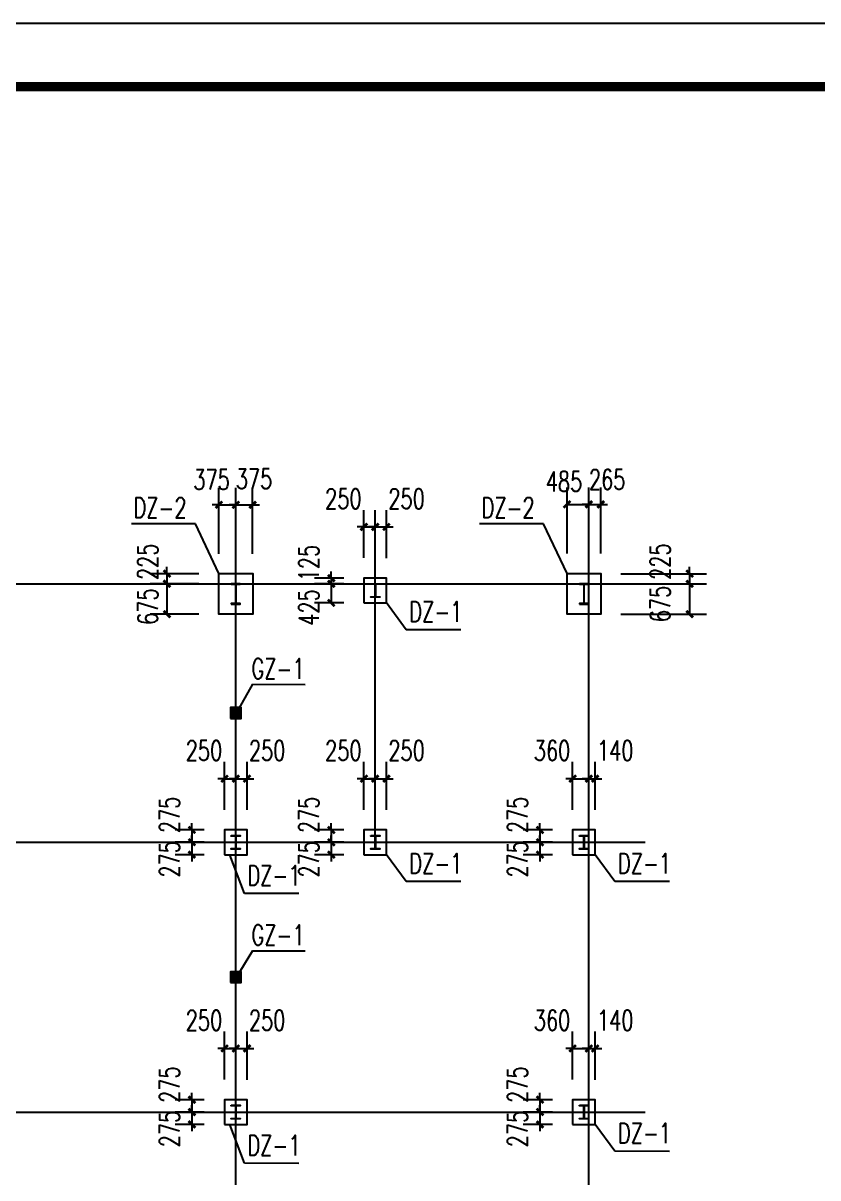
# Model space of a CAD drawing. Extents: x 180850 to 1400258, y 48356 to 327067.
# Drawn here: x 360993 to 378666, y 106671 to 132356 of the extents above; entities that cross this region are included whole.
import ezdxf

# ---------------------------------------------------------------- set-up
doc = ezdxf.new("R2010")
doc.units = 0
doc.header["$LTSCALE"] = 1000
for name, color, linetype in [('AXIS', 3, 'Continuous'), ('BASE_DE', 7, 'Continuous'), ('DIM_LEAD', 3, 'Continuous'), ('DOTE', 1, 'Continuous'), ('GZ', 50, 'Continuous'), ('PUB_TITLE', 4, 'Continuous'), ('YCX', 90, 'Continuous'), ('承台', 2, 'Continuous')]:
    doc.layers.add(name, color=color, linetype=linetype)
doc.styles.add('_TCH_DIM_T3', font='SIMPLEX', dxfattribs={"width": 0.705882, "bigfont": 'GBCBIG'})
doc.dimstyles.new('_TCH_ARCH&&150', dxfattribs={"dimtxt": 446.25, "dimasz": 150, "dimexe": 375, "dimexo": 450, "dimgap": 189.375, "dimtad": 1, "dimdec": 0, "dimzin": 0, "dimdsep": 46, "dimtxsty": '_TCH_DIM_T3', "dimblk": 'ARCHTICK', "dimcen": 0.09, "dimclrd": 3, "dimclre": 3, "dimclrt": 7, "dimazin": 2, "dimtfac": 1, "dimtdec": 0, "dimtix": 1, "dimtmove": 2, "dimatfit": 3, "dimfxl": 1, "dimtolj": 1, "dimtzin": 0, "dimarcsym": 0})
doc.dimstyles.new('TCH_150_1', dxfattribs={"dimtxt": 446.25, "dimasz": 150, "dimexe": 375, "dimexo": 450, "dimgap": 189.375, "dimtad": 1, "dimdec": 0, "dimzin": 0, "dimdsep": 46, "dimtxsty": '_TCH_DIM_T3', "dimblk": 'ARCHTICK', "dimcen": 0.09, "dimclrd": 256, "dimclre": 256, "dimclrt": 7, "dimazin": 2, "dimtfac": 1, "dimtdec": 0, "dimtix": 1, "dimtmove": 2, "dimatfit": 3, "dimfxl": 1, "dimtolj": 1, "dimtzin": 0, "dimarcsym": 0})

# ---------------------------------------------------------------- blocks, each defined once
blk = doc.blocks.new('A$C33B20A31')
at = {"layer": 'GZ'}
for points in [[(41550, 35050), (41750, 35050), (41750, 35060), (41657, 35060), (41653, 35065), (41653, 35485), (41657, 35490), (41750, 35490), (41750, 35500), (41550, 35500), (41550, 35490), (41643, 35490), (41647, 35486), (41647, 35065), (41643, 35060), (41550, 35060), (41550, 35050)], [(44650, 35500), (44850, 35500), (44850, 35490), (44757, 35490), (44753, 35485), (44753, 35215), (44757, 35210), (44850, 35210), (44850, 35200), (44650, 35200), (44650, 35210), (44743, 35210), (44747, 35214), (44747, 35485), (44743, 35490), (44650, 35490), (44650, 35500)], [(49290, 35050), (49490, 35050), (49490, 35060), (49397, 35060), (49393, 35065), (49393, 35485), (49397, 35490), (49490, 35490), (49490, 35500), (49290, 35500), (49290, 35490), (49383, 35490), (49387, 35486), (49387, 35065), (49383, 35060), (49290, 35060), (49290, 35050)], [(41550, 29900), (41750, 29900), (41750, 29890), (41657, 29890), (41653, 29885), (41653, 29615), (41657, 29610), (41750, 29610), (41750, 29600), (41550, 29600), (41550, 29610), (41643, 29610), (41647, 29615), (41647, 29885), (41643, 29890), (41550, 29890), (41550, 29900)], [(44650, 29900), (44850, 29900), (44850, 29890), (44757, 29890), (44753, 29885), (44753, 29615), (44757, 29610), (44850, 29610), (44850, 29600), (44650, 29600), (44650, 29610), (44743, 29610), (44747, 29615), (44747, 29885), (44743, 29890), (44650, 29890), (44650, 29900)], [(49290, 29900), (49490, 29900), (49490, 29890), (49397, 29890), (49393, 29885), (49393, 29615), (49397, 29610), (49490, 29610), (49490, 29600), (49290, 29600), (49290, 29610), (49383, 29610), (49387, 29615), (49387, 29885), (49383, 29890), (49290, 29890), (49290, 29900)], [(41550, 23900), (41750, 23900), (41750, 23890), (41657, 23890), (41653, 23885), (41653, 23615), (41657, 23610), (41750, 23610), (41750, 23600), (41550, 23600), (41550, 23610), (41643, 23610), (41647, 23615), (41647, 23885), (41643, 23890), (41550, 23890), (41550, 23900)], [(49290, 23900), (49490, 23900), (49490, 23890), (49397, 23890), (49393, 23885), (49393, 23615), (49397, 23610), (49490, 23610), (49490, 23600), (49290, 23600), (49290, 23610), (49383, 23610), (49387, 23615), (49387, 23885), (49383, 23890), (49290, 23890), (49290, 23900)]]:
    blk.add_lwpolyline(points, close=True, dxfattribs=at)
blk = doc.blocks.new('_ArchTick')
at = {"color": 0, "linetype": 'ByBlock', "const_width": 0.4}
blk.add_lwpolyline([(-0.5, -0.5), (0.5, 0.5)], dxfattribs=at)
blk = doc.blocks.new('*D1157')
at = {"color": 3, "lineweight": -2, "transparency": 16777216}
for p, q in [((373087, 120560), (373087, 122026)), ((373572, 120560), (373572, 122026)), ((373087, 121651), (373572, 121651))]:
    blk.add_line(p, q, dxfattribs=at)
at = {"layer": 'Defpoints', "color": 0, "transparency": 16777216}
for p in [(373572, 121651), (373087, 120110), (373572, 120110)]:
    blk.add_point(p, dxfattribs=at)
at = {"color": 3, "lineweight": -2, "transparency": 16777216, "xscale": 150, "yscale": 150, "zscale": 150, "rotation": 180}
blk.add_blockref('_ArchTick', (373087, 121651), dxfattribs=at)
at = {"color": 3, "lineweight": -2, "transparency": 16777216, "xscale": 150, "yscale": 150, "zscale": 150}
blk.add_blockref('_ArchTick', (373572, 121651), dxfattribs=at)
at = {"color": 7, "transparency": 16777216, "insert": (373020, 122161), "char_height": 446.2, "attachment_point": 5, "style": '_TCH_DIM_T3'}
blk.add_mtext('\\A1;485', dxfattribs=at)
blk = doc.blocks.new('*D1158')
at = {"color": 3, "lineweight": -2, "transparency": 16777216}
for p, q in [((373572, 120560), (373572, 122026)), ((373837, 120560), (373837, 122026)), ((373572, 121651), (373422, 121651)), ((373572, 121651), (373837, 121651)), ((373837, 121651), (373987, 121651))]:
    blk.add_line(p, q, dxfattribs=at)
at = {"layer": 'Defpoints', "color": 0, "transparency": 16777216}
for p in [(373837, 121651), (373572, 120110), (373837, 120110)]:
    blk.add_point(p, dxfattribs=at)
at = {"color": 3, "lineweight": -2, "transparency": 16777216, "xscale": 150, "yscale": 150, "zscale": 150}
blk.add_blockref('_ArchTick', (373572, 121651), dxfattribs=at)
at = {"color": 3, "lineweight": -2, "transparency": 16777216, "xscale": 150, "yscale": 150, "zscale": 150, "rotation": 180}
blk.add_blockref('_ArchTick', (373837, 121651), dxfattribs=at)
at = {"color": 7, "transparency": 16777216, "insert": (373979, 122205), "char_height": 446.2, "attachment_point": 5, "style": '_TCH_DIM_T3'}
blk.add_mtext('\\A1;265', dxfattribs=at)
blk = doc.blocks.new('*D1159')
at = {"color": 3, "lineweight": -2, "transparency": 16777216}
for p, q in [((365347, 120549), (365347, 122017)), ((365722, 120549), (365722, 122017)), ((365347, 121642), (365197, 121642)), ((365347, 121642), (365722, 121642)), ((365722, 121642), (365872, 121642))]:
    blk.add_line(p, q, dxfattribs=at)
at = {"layer": 'Defpoints', "color": 0, "transparency": 16777216}
for p in [(365722, 121642), (365347, 120099), (365722, 120099)]:
    blk.add_point(p, dxfattribs=at)
at = {"color": 3, "lineweight": -2, "transparency": 16777216, "xscale": 150, "yscale": 150, "zscale": 150}
blk.add_blockref('_ArchTick', (365347, 121642), dxfattribs=at)
at = {"color": 3, "lineweight": -2, "transparency": 16777216, "xscale": 150, "yscale": 150, "zscale": 150, "rotation": 180}
blk.add_blockref('_ArchTick', (365722, 121642), dxfattribs=at)
at = {"color": 7, "transparency": 16777216, "insert": (365182, 122202), "char_height": 446.2, "attachment_point": 5, "style": '_TCH_DIM_T3'}
blk.add_mtext('\\A1;375', dxfattribs=at)
blk = doc.blocks.new('*D1160')
at = {"color": 3, "lineweight": -2, "transparency": 16777216}
for p, q in [((365722, 120549), (365722, 122017)), ((366097, 120549), (366097, 122017)), ((365722, 121642), (365572, 121642)), ((365722, 121642), (366097, 121642)), ((366097, 121642), (366247, 121642))]:
    blk.add_line(p, q, dxfattribs=at)
at = {"layer": 'Defpoints', "color": 0, "transparency": 16777216}
for p in [(366097, 121642), (365722, 120099), (366097, 120099)]:
    blk.add_point(p, dxfattribs=at)
at = {"color": 3, "lineweight": -2, "transparency": 16777216, "xscale": 150, "yscale": 150, "zscale": 150}
blk.add_blockref('_ArchTick', (365722, 121642), dxfattribs=at)
at = {"color": 3, "lineweight": -2, "transparency": 16777216, "xscale": 150, "yscale": 150, "zscale": 150, "rotation": 180}
blk.add_blockref('_ArchTick', (366097, 121642), dxfattribs=at)
at = {"color": 7, "transparency": 16777216, "insert": (366128, 122219), "char_height": 446.2, "attachment_point": 5, "style": '_TCH_DIM_T3'}
blk.add_mtext('\\A1;375', dxfattribs=at)
blk = doc.blocks.new('*D1161')
at = {"color": 3, "lineweight": -2, "transparency": 16777216}
for p, q in [((374287, 119885), (376189, 119885)), ((375814, 119885), (375814, 119210)), ((374287, 119210), (376189, 119210))]:
    blk.add_line(p, q, dxfattribs=at)
at = {"layer": 'Defpoints', "color": 0, "transparency": 16777216}
for p in [(373837, 119885), (373837, 119210), (375814, 119210)]:
    blk.add_point(p, dxfattribs=at)
at = {"color": 3, "lineweight": -2, "transparency": 16777216, "xscale": 150, "yscale": 150, "zscale": 150}
for p, rotation in [((375814, 119885), 90), ((375814, 119210), 270)]:
    blk.add_blockref('_ArchTick', p, dxfattribs=dict(at, rotation=rotation))
at = {"color": 7, "transparency": 16777216, "insert": (375159, 119437), "char_height": 446.2, "attachment_point": 5, "rotation": 90, "style": '_TCH_DIM_T3'}
blk.add_mtext('\\A1;675', dxfattribs=at)
blk = doc.blocks.new('*D1162')
at = {"color": 3, "lineweight": -2, "transparency": 16777216}
for p, q in [((375814, 120110), (375814, 120260)), ((374287, 120110), (376189, 120110)), ((375814, 120110), (375814, 119885)), ((374287, 119885), (376189, 119885)), ((375814, 119885), (375814, 119735))]:
    blk.add_line(p, q, dxfattribs=at)
at = {"layer": 'Defpoints', "color": 0, "transparency": 16777216}
for p in [(373837, 120110), (373837, 119885), (375814, 119885)]:
    blk.add_point(p, dxfattribs=at)
at = {"color": 3, "lineweight": -2, "transparency": 16777216, "xscale": 150, "yscale": 150, "zscale": 150}
for p, rotation in [((375814, 120110), 270), ((375814, 119885), 90)]:
    blk.add_blockref('_ArchTick', p, dxfattribs=dict(at, rotation=rotation))
at = {"color": 7, "transparency": 16777216, "insert": (375159, 120377), "char_height": 446.2, "attachment_point": 5, "rotation": 90, "style": '_TCH_DIM_T3'}
blk.add_mtext('\\A1;225', dxfattribs=at)
blk = doc.blocks.new('*D1163')
at = {"color": 3, "lineweight": -2, "transparency": 16777216}
for p, q in [((364897, 119885), (363816, 119885)), ((364191, 119885), (364191, 119210)), ((364897, 119210), (363816, 119210))]:
    blk.add_line(p, q, dxfattribs=at)
at = {"layer": 'Defpoints', "color": 0, "transparency": 16777216}
for p in [(365347, 119885), (364191, 119210), (365347, 119210)]:
    blk.add_point(p, dxfattribs=at)
at = {"color": 3, "lineweight": -2, "transparency": 16777216, "xscale": 150, "yscale": 150, "zscale": 150}
for p, rotation in [((364191, 119885), 90), ((364191, 119210), 270)]:
    blk.add_blockref('_ArchTick', p, dxfattribs=dict(at, rotation=rotation))
at = {"color": 7, "transparency": 16777216, "insert": (363764, 119378), "char_height": 446.2, "attachment_point": 5, "rotation": 90, "style": '_TCH_DIM_T3'}
blk.add_mtext('\\A1;675', dxfattribs=at)
blk = doc.blocks.new('*D1164')
at = {"color": 3, "lineweight": -2, "transparency": 16777216}
for p, q in [((364191, 120110), (364191, 120260)), ((364897, 120110), (363816, 120110)), ((364191, 120110), (364191, 119885)), ((364897, 119885), (363816, 119885)), ((364191, 119885), (364191, 119735))]:
    blk.add_line(p, q, dxfattribs=at)
at = {"layer": 'Defpoints', "color": 0, "transparency": 16777216}
for p in [(365347, 120110), (364191, 119885), (365347, 119885)]:
    blk.add_point(p, dxfattribs=at)
at = {"color": 3, "lineweight": -2, "transparency": 16777216, "xscale": 150, "yscale": 150, "zscale": 150}
for p, rotation in [((364191, 120110), 270), ((364191, 119885), 90)]:
    blk.add_blockref('_ArchTick', p, dxfattribs=dict(at, rotation=rotation))
at = {"color": 7, "transparency": 16777216, "insert": (363764, 120374), "char_height": 446.2, "attachment_point": 5, "rotation": 90, "style": '_TCH_DIM_T3'}
blk.add_mtext('\\A1;225', dxfattribs=at)
blk = doc.blocks.new('*D1175')
at = {"layer": 'AXIS', "linetype": 'ByBlock', "lineweight": -2, "transparency": 16777216}
for p, q in [((368572, 120460), (368572, 121525)), ((368822, 120460), (368822, 121525)), ((368572, 121150), (368422, 121150)), ((368572, 121150), (368822, 121150)), ((368822, 121150), (368972, 121150))]:
    blk.add_line(p, q, dxfattribs=at)
at = {"layer": 'Defpoints', "color": 0, "linetype": 'ByBlock', "transparency": 16777216}
for p in [(368822, 121150), (368572, 120010), (368822, 120010)]:
    blk.add_point(p, dxfattribs=at)
at = {"layer": 'AXIS', "linetype": 'ByBlock', "lineweight": -2, "transparency": 16777216, "xscale": 150, "yscale": 150, "zscale": 150}
blk.add_blockref('_ArchTick', (368572, 121150), dxfattribs=at)
at = {"layer": 'AXIS', "linetype": 'ByBlock', "lineweight": -2, "transparency": 16777216, "xscale": 150, "yscale": 150, "zscale": 150, "rotation": 180}
blk.add_blockref('_ArchTick', (368822, 121150), dxfattribs=at)
at = {"layer": 'AXIS', "color": 7, "linetype": 'ByBlock', "transparency": 16777216, "insert": (368114, 121776), "char_height": 446.2, "attachment_point": 5, "style": '_TCH_DIM_T3'}
blk.add_mtext('\\A1;250', dxfattribs=at)
blk = doc.blocks.new('*D1176')
at = {"layer": 'AXIS', "linetype": 'ByBlock', "lineweight": -2, "transparency": 16777216}
for p, q in [((368122, 119885), (367471, 119885)), ((367846, 119885), (367846, 119460)), ((368122, 119460), (367471, 119460))]:
    blk.add_line(p, q, dxfattribs=at)
at = {"layer": 'Defpoints', "color": 0, "linetype": 'ByBlock', "transparency": 16777216}
for p in [(368572, 119885), (367846, 119460), (368572, 119460)]:
    blk.add_point(p, dxfattribs=at)
at = {"layer": 'AXIS', "linetype": 'ByBlock', "lineweight": -2, "transparency": 16777216, "xscale": 150, "yscale": 150, "zscale": 150}
for p, rotation in [((367846, 119885), 90), ((367846, 119460), 270)]:
    blk.add_blockref('_ArchTick', p, dxfattribs=dict(at, rotation=rotation))
at = {"layer": 'AXIS', "color": 7, "linetype": 'ByBlock', "transparency": 16777216, "insert": (367346, 119358), "char_height": 446.2, "attachment_point": 5, "rotation": 90, "style": '_TCH_DIM_T3'}
blk.add_mtext('\\A1;425', dxfattribs=at)
blk = doc.blocks.new('*D1177')
at = {"layer": 'AXIS', "linetype": 'ByBlock', "lineweight": -2, "transparency": 16777216}
for p, q in [((368122, 120010), (367471, 120010)), ((367846, 120010), (367846, 120160)), ((367846, 120010), (367846, 119885)), ((368122, 119885), (367471, 119885)), ((367846, 119885), (367846, 119735))]:
    blk.add_line(p, q, dxfattribs=at)
at = {"layer": 'Defpoints', "color": 0, "linetype": 'ByBlock', "transparency": 16777216}
for p in [(368572, 120010), (367846, 119885), (368572, 119885)]:
    blk.add_point(p, dxfattribs=at)
at = {"layer": 'AXIS', "linetype": 'ByBlock', "lineweight": -2, "transparency": 16777216, "xscale": 150, "yscale": 150, "zscale": 150}
for p, rotation in [((367846, 120010), 270), ((367846, 119885), 90)]:
    blk.add_blockref('_ArchTick', p, dxfattribs=dict(at, rotation=rotation))
at = {"layer": 'AXIS', "color": 7, "linetype": 'ByBlock', "transparency": 16777216, "insert": (367346, 120346), "char_height": 446.2, "attachment_point": 5, "rotation": 90, "style": '_TCH_DIM_T3'}
blk.add_mtext('\\A1;125', dxfattribs=at)
blk = doc.blocks.new('*D1178')
at = {"layer": 'AXIS', "linetype": 'ByBlock', "lineweight": -2, "transparency": 16777216}
for p, q in [((368822, 120460), (368822, 121525)), ((369072, 120455), (369072, 121525)), ((368822, 121150), (368672, 121150)), ((368822, 121150), (369072, 121150)), ((369072, 121150), (369222, 121150))]:
    blk.add_line(p, q, dxfattribs=at)
at = {"layer": 'Defpoints', "color": 0, "linetype": 'ByBlock', "transparency": 16777216}
for p in [(369072, 121150), (368822, 120010), (369072, 120005)]:
    blk.add_point(p, dxfattribs=at)
at = {"layer": 'AXIS', "linetype": 'ByBlock', "lineweight": -2, "transparency": 16777216, "xscale": 150, "yscale": 150, "zscale": 150}
blk.add_blockref('_ArchTick', (368822, 121150), dxfattribs=at)
at = {"layer": 'AXIS', "linetype": 'ByBlock', "lineweight": -2, "transparency": 16777216, "xscale": 150, "yscale": 150, "zscale": 150, "rotation": 180}
blk.add_blockref('_ArchTick', (369072, 121150), dxfattribs=at)
at = {"layer": 'AXIS', "color": 7, "linetype": 'ByBlock', "transparency": 16777216, "insert": (369519, 121776), "char_height": 446.2, "attachment_point": 5, "style": '_TCH_DIM_T3'}
blk.add_mtext('\\A1;250', dxfattribs=at)
blk = doc.blocks.new('*D1199')
at = {"layer": 'AXIS', "linetype": 'ByBlock', "lineweight": -2, "transparency": 16777216}
for p, q in [((368572, 114860), (368572, 115925)), ((368822, 114860), (368822, 115925)), ((368572, 115550), (368422, 115550)), ((368572, 115550), (368822, 115550)), ((368822, 115550), (368972, 115550))]:
    blk.add_line(p, q, dxfattribs=at)
at = {"layer": 'Defpoints', "color": 0, "linetype": 'ByBlock', "transparency": 16777216}
for p in [(368822, 115550), (368572, 114410), (368822, 114410)]:
    blk.add_point(p, dxfattribs=at)
at = {"layer": 'AXIS', "linetype": 'ByBlock', "lineweight": -2, "transparency": 16777216, "xscale": 150, "yscale": 150, "zscale": 150}
blk.add_blockref('_ArchTick', (368572, 115550), dxfattribs=at)
at = {"layer": 'AXIS', "linetype": 'ByBlock', "lineweight": -2, "transparency": 16777216, "xscale": 150, "yscale": 150, "zscale": 150, "rotation": 180}
blk.add_blockref('_ArchTick', (368822, 115550), dxfattribs=at)
at = {"layer": 'AXIS', "color": 7, "linetype": 'ByBlock', "transparency": 16777216, "insert": (368114, 116176), "char_height": 446.2, "attachment_point": 5, "style": '_TCH_DIM_T3'}
blk.add_mtext('\\A1;250', dxfattribs=at)
blk = doc.blocks.new('*D1200')
at = {"layer": 'AXIS', "linetype": 'ByBlock', "lineweight": -2, "transparency": 16777216}
for p, q in [((368122, 114135), (367471, 114135)), ((367846, 114135), (367846, 114285)), ((367846, 114135), (367846, 113860)), ((368122, 113860), (367471, 113860)), ((367846, 113860), (367846, 113710))]:
    blk.add_line(p, q, dxfattribs=at)
at = {"layer": 'Defpoints', "color": 0, "linetype": 'ByBlock', "transparency": 16777216}
for p in [(368572, 114135), (367846, 113860), (368572, 113860)]:
    blk.add_point(p, dxfattribs=at)
at = {"layer": 'AXIS', "linetype": 'ByBlock', "lineweight": -2, "transparency": 16777216, "xscale": 150, "yscale": 150, "zscale": 150}
for p, rotation in [((367846, 114135), 270), ((367846, 113860), 90)]:
    blk.add_blockref('_ArchTick', p, dxfattribs=dict(at, rotation=rotation))
at = {"layer": 'AXIS', "color": 7, "linetype": 'ByBlock', "transparency": 16777216, "insert": (367346, 113758), "char_height": 446.2, "attachment_point": 5, "rotation": 90, "style": '_TCH_DIM_T3'}
blk.add_mtext('\\A1;275', dxfattribs=at)
blk = doc.blocks.new('*D1201')
at = {"layer": 'AXIS', "linetype": 'ByBlock', "lineweight": -2, "transparency": 16777216}
for p, q in [((367846, 114410), (367846, 114560)), ((368122, 114410), (367471, 114410)), ((367846, 114410), (367846, 114135)), ((368122, 114135), (367471, 114135)), ((367846, 114135), (367846, 113985))]:
    blk.add_line(p, q, dxfattribs=at)
at = {"layer": 'Defpoints', "color": 0, "linetype": 'ByBlock', "transparency": 16777216}
for p in [(368572, 114410), (367846, 114135), (368572, 114135)]:
    blk.add_point(p, dxfattribs=at)
at = {"layer": 'AXIS', "linetype": 'ByBlock', "lineweight": -2, "transparency": 16777216, "xscale": 150, "yscale": 150, "zscale": 150}
for p, rotation in [((367846, 114410), 270), ((367846, 114135), 90)]:
    blk.add_blockref('_ArchTick', p, dxfattribs=dict(at, rotation=rotation))
at = {"layer": 'AXIS', "color": 7, "linetype": 'ByBlock', "transparency": 16777216, "insert": (367346, 114746), "char_height": 446.2, "attachment_point": 5, "rotation": 90, "style": '_TCH_DIM_T3'}
blk.add_mtext('\\A1;275', dxfattribs=at)
blk = doc.blocks.new('*D1202')
at = {"layer": 'AXIS', "linetype": 'ByBlock', "lineweight": -2, "transparency": 16777216}
for p, q in [((368822, 114860), (368822, 115925)), ((369072, 114854), (369072, 115925)), ((368822, 115550), (368672, 115550)), ((368822, 115550), (369072, 115550)), ((369072, 115550), (369222, 115550))]:
    blk.add_line(p, q, dxfattribs=at)
at = {"layer": 'Defpoints', "color": 0, "linetype": 'ByBlock', "transparency": 16777216}
for p in [(369072, 115550), (368822, 114410), (369072, 114404)]:
    blk.add_point(p, dxfattribs=at)
at = {"layer": 'AXIS', "linetype": 'ByBlock', "lineweight": -2, "transparency": 16777216, "xscale": 150, "yscale": 150, "zscale": 150}
blk.add_blockref('_ArchTick', (368822, 115550), dxfattribs=at)
at = {"layer": 'AXIS', "linetype": 'ByBlock', "lineweight": -2, "transparency": 16777216, "xscale": 150, "yscale": 150, "zscale": 150, "rotation": 180}
blk.add_blockref('_ArchTick', (369072, 115550), dxfattribs=at)
at = {"layer": 'AXIS', "color": 7, "linetype": 'ByBlock', "transparency": 16777216, "insert": (369519, 116176), "char_height": 446.2, "attachment_point": 5, "style": '_TCH_DIM_T3'}
blk.add_mtext('\\A1;250', dxfattribs=at)
blk = doc.blocks.new('*D1203')
at = {"layer": 'AXIS', "linetype": 'ByBlock', "lineweight": -2, "transparency": 16777216}
for p, q in [((365472, 114860), (365472, 115925)), ((365722, 114860), (365722, 115925)), ((365472, 115550), (365322, 115550)), ((365472, 115550), (365722, 115550)), ((365722, 115550), (365872, 115550))]:
    blk.add_line(p, q, dxfattribs=at)
at = {"layer": 'Defpoints', "color": 0, "linetype": 'ByBlock', "transparency": 16777216}
for p in [(365722, 115550), (365472, 114410), (365722, 114410)]:
    blk.add_point(p, dxfattribs=at)
at = {"layer": 'AXIS', "linetype": 'ByBlock', "lineweight": -2, "transparency": 16777216, "xscale": 150, "yscale": 150, "zscale": 150}
blk.add_blockref('_ArchTick', (365472, 115550), dxfattribs=at)
at = {"layer": 'AXIS', "linetype": 'ByBlock', "lineweight": -2, "transparency": 16777216, "xscale": 150, "yscale": 150, "zscale": 150, "rotation": 180}
blk.add_blockref('_ArchTick', (365722, 115550), dxfattribs=at)
at = {"layer": 'AXIS', "color": 7, "linetype": 'ByBlock', "transparency": 16777216, "insert": (365014, 116176), "char_height": 446.2, "attachment_point": 5, "style": '_TCH_DIM_T3'}
blk.add_mtext('\\A1;250', dxfattribs=at)
blk = doc.blocks.new('*D1204')
at = {"layer": 'AXIS', "linetype": 'ByBlock', "lineweight": -2, "transparency": 16777216}
for p, q in [((365022, 114135), (364371, 114135)), ((364746, 114135), (364746, 114285)), ((364746, 114135), (364746, 113860)), ((365022, 113860), (364371, 113860)), ((364746, 113860), (364746, 113710))]:
    blk.add_line(p, q, dxfattribs=at)
at = {"layer": 'Defpoints', "color": 0, "linetype": 'ByBlock', "transparency": 16777216}
for p in [(365472, 114135), (364746, 113860), (365472, 113860)]:
    blk.add_point(p, dxfattribs=at)
at = {"layer": 'AXIS', "linetype": 'ByBlock', "lineweight": -2, "transparency": 16777216, "xscale": 150, "yscale": 150, "zscale": 150}
for p, rotation in [((364746, 114135), 270), ((364746, 113860), 90)]:
    blk.add_blockref('_ArchTick', p, dxfattribs=dict(at, rotation=rotation))
at = {"layer": 'AXIS', "color": 7, "linetype": 'ByBlock', "transparency": 16777216, "insert": (364246, 113758), "char_height": 446.2, "attachment_point": 5, "rotation": 90, "style": '_TCH_DIM_T3'}
blk.add_mtext('\\A1;275', dxfattribs=at)
blk = doc.blocks.new('*D1205')
at = {"layer": 'AXIS', "linetype": 'ByBlock', "lineweight": -2, "transparency": 16777216}
for p, q in [((364746, 114410), (364746, 114560)), ((365022, 114410), (364371, 114410)), ((364746, 114410), (364746, 114135)), ((365022, 114135), (364371, 114135)), ((364746, 114135), (364746, 113985))]:
    blk.add_line(p, q, dxfattribs=at)
at = {"layer": 'Defpoints', "color": 0, "linetype": 'ByBlock', "transparency": 16777216}
for p in [(365472, 114410), (364746, 114135), (365472, 114135)]:
    blk.add_point(p, dxfattribs=at)
at = {"layer": 'AXIS', "linetype": 'ByBlock', "lineweight": -2, "transparency": 16777216, "xscale": 150, "yscale": 150, "zscale": 150}
for p, rotation in [((364746, 114410), 270), ((364746, 114135), 90)]:
    blk.add_blockref('_ArchTick', p, dxfattribs=dict(at, rotation=rotation))
at = {"layer": 'AXIS', "color": 7, "linetype": 'ByBlock', "transparency": 16777216, "insert": (364246, 114746), "char_height": 446.2, "attachment_point": 5, "rotation": 90, "style": '_TCH_DIM_T3'}
blk.add_mtext('\\A1;275', dxfattribs=at)
blk = doc.blocks.new('*D1206')
at = {"layer": 'AXIS', "linetype": 'ByBlock', "lineweight": -2, "transparency": 16777216}
for p, q in [((365722, 114860), (365722, 115925)), ((365972, 114854), (365972, 115925)), ((365722, 115550), (365572, 115550)), ((365722, 115550), (365972, 115550)), ((365972, 115550), (366122, 115550))]:
    blk.add_line(p, q, dxfattribs=at)
at = {"layer": 'Defpoints', "color": 0, "linetype": 'ByBlock', "transparency": 16777216}
for p in [(365972, 115550), (365722, 114410), (365972, 114404)]:
    blk.add_point(p, dxfattribs=at)
at = {"layer": 'AXIS', "linetype": 'ByBlock', "lineweight": -2, "transparency": 16777216, "xscale": 150, "yscale": 150, "zscale": 150}
blk.add_blockref('_ArchTick', (365722, 115550), dxfattribs=at)
at = {"layer": 'AXIS', "linetype": 'ByBlock', "lineweight": -2, "transparency": 16777216, "xscale": 150, "yscale": 150, "zscale": 150, "rotation": 180}
blk.add_blockref('_ArchTick', (365972, 115550), dxfattribs=at)
at = {"layer": 'AXIS', "color": 7, "linetype": 'ByBlock', "transparency": 16777216, "insert": (366419, 116176), "char_height": 446.2, "attachment_point": 5, "style": '_TCH_DIM_T3'}
blk.add_mtext('\\A1;250', dxfattribs=at)
blk = doc.blocks.new('*D1207')
at = {"layer": 'AXIS', "linetype": 'ByBlock', "lineweight": -2, "transparency": 16777216}
for p, q in [((373212, 114860), (373212, 115925)), ((373572, 114860), (373572, 115925)), ((373212, 115550), (373062, 115550)), ((373212, 115550), (373572, 115550)), ((373572, 115550), (373722, 115550))]:
    blk.add_line(p, q, dxfattribs=at)
at = {"layer": 'Defpoints', "color": 0, "linetype": 'ByBlock', "transparency": 16777216}
for p in [(373572, 115550), (373212, 114410), (373572, 114410)]:
    blk.add_point(p, dxfattribs=at)
at = {"layer": 'AXIS', "linetype": 'ByBlock', "lineweight": -2, "transparency": 16777216, "xscale": 150, "yscale": 150, "zscale": 150}
blk.add_blockref('_ArchTick', (373212, 115550), dxfattribs=at)
at = {"layer": 'AXIS', "linetype": 'ByBlock', "lineweight": -2, "transparency": 16777216, "xscale": 150, "yscale": 150, "zscale": 150, "rotation": 180}
blk.add_blockref('_ArchTick', (373572, 115550), dxfattribs=at)
at = {"layer": 'AXIS', "color": 7, "linetype": 'ByBlock', "transparency": 16777216, "insert": (372754, 116176), "char_height": 446.2, "attachment_point": 5, "style": '_TCH_DIM_T3'}
blk.add_mtext('\\A1;360', dxfattribs=at)
blk = doc.blocks.new('*D1208')
at = {"layer": 'AXIS', "linetype": 'ByBlock', "lineweight": -2, "transparency": 16777216}
for p, q in [((372762, 114135), (372111, 114135)), ((372486, 114135), (372486, 114285)), ((372486, 114135), (372486, 113860)), ((372762, 113860), (372111, 113860)), ((372486, 113860), (372486, 113710))]:
    blk.add_line(p, q, dxfattribs=at)
at = {"layer": 'Defpoints', "color": 0, "linetype": 'ByBlock', "transparency": 16777216}
for p in [(373212, 114135), (372486, 113860), (373212, 113860)]:
    blk.add_point(p, dxfattribs=at)
at = {"layer": 'AXIS', "linetype": 'ByBlock', "lineweight": -2, "transparency": 16777216, "xscale": 150, "yscale": 150, "zscale": 150}
for p, rotation in [((372486, 114135), 270), ((372486, 113860), 90)]:
    blk.add_blockref('_ArchTick', p, dxfattribs=dict(at, rotation=rotation))
at = {"layer": 'AXIS', "color": 7, "linetype": 'ByBlock', "transparency": 16777216, "insert": (371986, 113758), "char_height": 446.2, "attachment_point": 5, "rotation": 90, "style": '_TCH_DIM_T3'}
blk.add_mtext('\\A1;275', dxfattribs=at)
blk = doc.blocks.new('*D1209')
at = {"layer": 'AXIS', "linetype": 'ByBlock', "lineweight": -2, "transparency": 16777216}
for p, q in [((372486, 114410), (372486, 114560)), ((372762, 114410), (372111, 114410)), ((372486, 114410), (372486, 114135)), ((372762, 114135), (372111, 114135)), ((372486, 114135), (372486, 113985))]:
    blk.add_line(p, q, dxfattribs=at)
at = {"layer": 'Defpoints', "color": 0, "linetype": 'ByBlock', "transparency": 16777216}
for p in [(373212, 114410), (372486, 114135), (373212, 114135)]:
    blk.add_point(p, dxfattribs=at)
at = {"layer": 'AXIS', "linetype": 'ByBlock', "lineweight": -2, "transparency": 16777216, "xscale": 150, "yscale": 150, "zscale": 150}
for p, rotation in [((372486, 114410), 270), ((372486, 114135), 90)]:
    blk.add_blockref('_ArchTick', p, dxfattribs=dict(at, rotation=rotation))
at = {"layer": 'AXIS', "color": 7, "linetype": 'ByBlock', "transparency": 16777216, "insert": (371986, 114746), "char_height": 446.2, "attachment_point": 5, "rotation": 90, "style": '_TCH_DIM_T3'}
blk.add_mtext('\\A1;275', dxfattribs=at)
blk = doc.blocks.new('*D1210')
at = {"layer": 'AXIS', "linetype": 'ByBlock', "lineweight": -2, "transparency": 16777216}
for p, q in [((373572, 114860), (373572, 115925)), ((373712, 114854), (373712, 115925)), ((373572, 115550), (373422, 115550)), ((373572, 115550), (373712, 115550)), ((373712, 115550), (373862, 115550))]:
    blk.add_line(p, q, dxfattribs=at)
at = {"layer": 'Defpoints', "color": 0, "linetype": 'ByBlock', "transparency": 16777216}
for p in [(373712, 115550), (373572, 114410), (373712, 114404)]:
    blk.add_point(p, dxfattribs=at)
at = {"layer": 'AXIS', "linetype": 'ByBlock', "lineweight": -2, "transparency": 16777216, "xscale": 150, "yscale": 150, "zscale": 150}
blk.add_blockref('_ArchTick', (373572, 115550), dxfattribs=at)
at = {"layer": 'AXIS', "linetype": 'ByBlock', "lineweight": -2, "transparency": 16777216, "xscale": 150, "yscale": 150, "zscale": 150, "rotation": 180}
blk.add_blockref('_ArchTick', (373712, 115550), dxfattribs=at)
at = {"layer": 'AXIS', "color": 7, "linetype": 'ByBlock', "transparency": 16777216, "insert": (374159, 116176), "char_height": 446.2, "attachment_point": 5, "style": '_TCH_DIM_T3'}
blk.add_mtext('\\A1;140', dxfattribs=at)
blk = doc.blocks.new('*D1211')
at = {"layer": 'AXIS', "linetype": 'ByBlock', "lineweight": -2, "transparency": 16777216}
for p, q in [((365472, 108860), (365472, 109925)), ((365722, 108860), (365722, 109925)), ((365472, 109550), (365322, 109550)), ((365472, 109550), (365722, 109550)), ((365722, 109550), (365872, 109550))]:
    blk.add_line(p, q, dxfattribs=at)
at = {"layer": 'Defpoints', "color": 0, "linetype": 'ByBlock', "transparency": 16777216}
for p in [(365722, 109550), (365472, 108410), (365722, 108410)]:
    blk.add_point(p, dxfattribs=at)
at = {"layer": 'AXIS', "linetype": 'ByBlock', "lineweight": -2, "transparency": 16777216, "xscale": 150, "yscale": 150, "zscale": 150}
blk.add_blockref('_ArchTick', (365472, 109550), dxfattribs=at)
at = {"layer": 'AXIS', "linetype": 'ByBlock', "lineweight": -2, "transparency": 16777216, "xscale": 150, "yscale": 150, "zscale": 150, "rotation": 180}
blk.add_blockref('_ArchTick', (365722, 109550), dxfattribs=at)
at = {"layer": 'AXIS', "color": 7, "linetype": 'ByBlock', "transparency": 16777216, "insert": (365014, 110176), "char_height": 446.2, "attachment_point": 5, "style": '_TCH_DIM_T3'}
blk.add_mtext('\\A1;250', dxfattribs=at)
blk = doc.blocks.new('*D1212')
at = {"layer": 'AXIS', "linetype": 'ByBlock', "lineweight": -2, "transparency": 16777216}
for p, q in [((365022, 108135), (364371, 108135)), ((364746, 108135), (364746, 108285)), ((364746, 108135), (364746, 107860)), ((365022, 107860), (364371, 107860)), ((364746, 107860), (364746, 107710))]:
    blk.add_line(p, q, dxfattribs=at)
at = {"layer": 'Defpoints', "color": 0, "linetype": 'ByBlock', "transparency": 16777216}
for p in [(365472, 108135), (364746, 107860), (365472, 107860)]:
    blk.add_point(p, dxfattribs=at)
at = {"layer": 'AXIS', "linetype": 'ByBlock', "lineweight": -2, "transparency": 16777216, "xscale": 150, "yscale": 150, "zscale": 150}
for p, rotation in [((364746, 108135), 270), ((364746, 107860), 90)]:
    blk.add_blockref('_ArchTick', p, dxfattribs=dict(at, rotation=rotation))
at = {"layer": 'AXIS', "color": 7, "linetype": 'ByBlock', "transparency": 16777216, "insert": (364246, 107758), "char_height": 446.2, "attachment_point": 5, "rotation": 90, "style": '_TCH_DIM_T3'}
blk.add_mtext('\\A1;275', dxfattribs=at)
blk = doc.blocks.new('*D1213')
at = {"layer": 'AXIS', "linetype": 'ByBlock', "lineweight": -2, "transparency": 16777216}
for p, q in [((365022, 108410), (364371, 108410)), ((364746, 108410), (364746, 108560)), ((364746, 108410), (364746, 108135)), ((365022, 108135), (364371, 108135)), ((364746, 108135), (364746, 107985))]:
    blk.add_line(p, q, dxfattribs=at)
at = {"layer": 'Defpoints', "color": 0, "linetype": 'ByBlock', "transparency": 16777216}
for p in [(365472, 108410), (364746, 108135), (365472, 108135)]:
    blk.add_point(p, dxfattribs=at)
at = {"layer": 'AXIS', "linetype": 'ByBlock', "lineweight": -2, "transparency": 16777216, "xscale": 150, "yscale": 150, "zscale": 150}
for p, rotation in [((364746, 108410), 270), ((364746, 108135), 90)]:
    blk.add_blockref('_ArchTick', p, dxfattribs=dict(at, rotation=rotation))
at = {"layer": 'AXIS', "color": 7, "linetype": 'ByBlock', "transparency": 16777216, "insert": (364246, 108746), "char_height": 446.2, "attachment_point": 5, "rotation": 90, "style": '_TCH_DIM_T3'}
blk.add_mtext('\\A1;275', dxfattribs=at)
blk = doc.blocks.new('*D1214')
at = {"layer": 'AXIS', "linetype": 'ByBlock', "lineweight": -2, "transparency": 16777216}
for p, q in [((365722, 108860), (365722, 109925)), ((365972, 108854), (365972, 109925)), ((365722, 109550), (365572, 109550)), ((365722, 109550), (365972, 109550)), ((365972, 109550), (366122, 109550))]:
    blk.add_line(p, q, dxfattribs=at)
at = {"layer": 'Defpoints', "color": 0, "linetype": 'ByBlock', "transparency": 16777216}
for p in [(365972, 109550), (365722, 108410), (365972, 108404)]:
    blk.add_point(p, dxfattribs=at)
at = {"layer": 'AXIS', "linetype": 'ByBlock', "lineweight": -2, "transparency": 16777216, "xscale": 150, "yscale": 150, "zscale": 150}
blk.add_blockref('_ArchTick', (365722, 109550), dxfattribs=at)
at = {"layer": 'AXIS', "linetype": 'ByBlock', "lineweight": -2, "transparency": 16777216, "xscale": 150, "yscale": 150, "zscale": 150, "rotation": 180}
blk.add_blockref('_ArchTick', (365972, 109550), dxfattribs=at)
at = {"layer": 'AXIS', "color": 7, "linetype": 'ByBlock', "transparency": 16777216, "insert": (366419, 110176), "char_height": 446.2, "attachment_point": 5, "style": '_TCH_DIM_T3'}
blk.add_mtext('\\A1;250', dxfattribs=at)
blk = doc.blocks.new('*D1215')
at = {"layer": 'AXIS', "linetype": 'ByBlock', "lineweight": -2, "transparency": 16777216}
for p, q in [((373212, 108860), (373212, 109925)), ((373572, 108860), (373572, 109925)), ((373212, 109550), (373062, 109550)), ((373212, 109550), (373572, 109550)), ((373572, 109550), (373722, 109550))]:
    blk.add_line(p, q, dxfattribs=at)
at = {"layer": 'Defpoints', "color": 0, "linetype": 'ByBlock', "transparency": 16777216}
for p in [(373572, 109550), (373212, 108410), (373572, 108410)]:
    blk.add_point(p, dxfattribs=at)
at = {"layer": 'AXIS', "linetype": 'ByBlock', "lineweight": -2, "transparency": 16777216, "xscale": 150, "yscale": 150, "zscale": 150}
blk.add_blockref('_ArchTick', (373212, 109550), dxfattribs=at)
at = {"layer": 'AXIS', "linetype": 'ByBlock', "lineweight": -2, "transparency": 16777216, "xscale": 150, "yscale": 150, "zscale": 150, "rotation": 180}
blk.add_blockref('_ArchTick', (373572, 109550), dxfattribs=at)
at = {"layer": 'AXIS', "color": 7, "linetype": 'ByBlock', "transparency": 16777216, "insert": (372754, 110176), "char_height": 446.2, "attachment_point": 5, "style": '_TCH_DIM_T3'}
blk.add_mtext('\\A1;360', dxfattribs=at)
blk = doc.blocks.new('*D1216')
at = {"layer": 'AXIS', "linetype": 'ByBlock', "lineweight": -2, "transparency": 16777216}
for p, q in [((372762, 108135), (372111, 108135)), ((372486, 108135), (372486, 108285)), ((372486, 108135), (372486, 107860)), ((372762, 107860), (372111, 107860)), ((372486, 107860), (372486, 107710))]:
    blk.add_line(p, q, dxfattribs=at)
at = {"layer": 'Defpoints', "color": 0, "linetype": 'ByBlock', "transparency": 16777216}
for p in [(373212, 108135), (372486, 107860), (373212, 107860)]:
    blk.add_point(p, dxfattribs=at)
at = {"layer": 'AXIS', "linetype": 'ByBlock', "lineweight": -2, "transparency": 16777216, "xscale": 150, "yscale": 150, "zscale": 150}
for p, rotation in [((372486, 108135), 270), ((372486, 107860), 90)]:
    blk.add_blockref('_ArchTick', p, dxfattribs=dict(at, rotation=rotation))
at = {"layer": 'AXIS', "color": 7, "linetype": 'ByBlock', "transparency": 16777216, "insert": (371986, 107758), "char_height": 446.2, "attachment_point": 5, "rotation": 90, "style": '_TCH_DIM_T3'}
blk.add_mtext('\\A1;275', dxfattribs=at)
blk = doc.blocks.new('*D1217')
at = {"layer": 'AXIS', "linetype": 'ByBlock', "lineweight": -2, "transparency": 16777216}
for p, q in [((372762, 108410), (372111, 108410)), ((372486, 108410), (372486, 108560)), ((372486, 108410), (372486, 108135)), ((372762, 108135), (372111, 108135)), ((372486, 108135), (372486, 107985))]:
    blk.add_line(p, q, dxfattribs=at)
at = {"layer": 'Defpoints', "color": 0, "linetype": 'ByBlock', "transparency": 16777216}
for p in [(373212, 108410), (372486, 108135), (373212, 108135)]:
    blk.add_point(p, dxfattribs=at)
at = {"layer": 'AXIS', "linetype": 'ByBlock', "lineweight": -2, "transparency": 16777216, "xscale": 150, "yscale": 150, "zscale": 150}
for p, rotation in [((372486, 108410), 270), ((372486, 108135), 90)]:
    blk.add_blockref('_ArchTick', p, dxfattribs=dict(at, rotation=rotation))
at = {"layer": 'AXIS', "color": 7, "linetype": 'ByBlock', "transparency": 16777216, "insert": (371986, 108746), "char_height": 446.2, "attachment_point": 5, "rotation": 90, "style": '_TCH_DIM_T3'}
blk.add_mtext('\\A1;275', dxfattribs=at)
blk = doc.blocks.new('*D1218')
at = {"layer": 'AXIS', "linetype": 'ByBlock', "lineweight": -2, "transparency": 16777216}
for p, q in [((373572, 108860), (373572, 109925)), ((373712, 108854), (373712, 109925)), ((373572, 109550), (373422, 109550)), ((373572, 109550), (373712, 109550)), ((373712, 109550), (373862, 109550))]:
    blk.add_line(p, q, dxfattribs=at)
at = {"layer": 'Defpoints', "color": 0, "linetype": 'ByBlock', "transparency": 16777216}
for p in [(373712, 109550), (373572, 108410), (373712, 108404)]:
    blk.add_point(p, dxfattribs=at)
at = {"layer": 'AXIS', "linetype": 'ByBlock', "lineweight": -2, "transparency": 16777216, "xscale": 150, "yscale": 150, "zscale": 150}
blk.add_blockref('_ArchTick', (373572, 109550), dxfattribs=at)
at = {"layer": 'AXIS', "linetype": 'ByBlock', "lineweight": -2, "transparency": 16777216, "xscale": 150, "yscale": 150, "zscale": 150, "rotation": 180}
blk.add_blockref('_ArchTick', (373712, 109550), dxfattribs=at)
at = {"layer": 'AXIS', "color": 7, "linetype": 'ByBlock', "transparency": 16777216, "insert": (374159, 110176), "char_height": 446.2, "attachment_point": 5, "style": '_TCH_DIM_T3'}
blk.add_mtext('\\A1;140', dxfattribs=at)

msp = doc.modelspace()

# ---------------------------------------------------------------- hatches: boundary and pattern name
h = msp.add_hatch(color=256)
h.dxf.hatch_style = 1
h.paths.add_polyline_path([(365842.19, 117129.96), (365602.19, 117129.96), (365602.19, 116889.96), (365842.19, 116889.96)])
h = msp.add_hatch(color=256)
h.dxf.hatch_style = 1
h.paths.add_polyline_path([(365842.19, 111254.96), (365602.19, 111254.96), (365602.19, 111014.96), (365842.19, 111014.96)])

# ---------------------------------------------------------------- linework, layer by layer
for points in [[(365602.19, 116889.96), (365842.19, 116889.96), (365842.19, 117129.96), (365602.19, 117129.96)], [(365602.19, 111014.96), (365842.19, 111014.96), (365842.19, 111254.96), (365602.19, 111254.96)]]:
    msp.add_lwpolyline(points, close=True)
at = {"layer": 'BASE_DE'}
for points in [[(365347.19, 120110.18), (366097.19, 120110.31), (366097.19, 119210.05), (365347.19, 119209.92)], [(373087.19, 120110.18), (373837.19, 120110.31), (373837.19, 119210.05), (373087.19, 119209.92)]]:
    msp.add_lwpolyline(points, close=True, dxfattribs=at)
at = {"layer": 'DIM_LEAD'}
for p, q in [((364825.3, 121215.48), (363403.59, 121215.48)), ((365347.19, 120110.18), (364825.3, 121215.48)), ((372565.31, 121215.48), (371143.59, 121215.48)), ((373087.19, 120110.18), (372565.31, 121215.48))]:
    msp.add_line(p, q, dxfattribs=at)
at = {"layer": 'DOTE'}
for p, q in [((365722.19, 83259.96), (365722.19, 121009.96)), ((373572.19, 83259.96), (373572.19, 121009.96)), ((368822.19, 113969.08), (368822.19, 120584.76)), ((322947.19, 119884.96), (374822.19, 119884.96)), ((322947.19, 114134.96), (374822.19, 114134.96)), ((322947.19, 108134.96), (374822.19, 108134.96))]:
    msp.add_line(p, q, dxfattribs=at)
at = {"layer": 'PUB_TITLE'}
msp.add_lwpolyline([(306908.52, 132355.95), (425837.69, 132355.95), (425837.69, 48356.03), (306908.52, 48356.03)], close=True, dxfattribs=at)
at = {"layer": 'PUB_TITLE', "const_width": 212.12}
msp.add_lwpolyline([(310443.87, 49770.17), (310443.87, 130941.81), (424423.55, 130941.81), (424423.55, 49770.17)], close=True, dxfattribs=at)
at = {"layer": 'YCX'}
for p, q in [((369511.98, 118864.54), (369072.19, 119460.21)), ((370726.3, 118861.94), (369511.98, 118864.54)), ((366090.36, 117648.98), (365722.19, 116989.79)), ((366090.36, 117648.98), (367268, 117647.44)), ((365911.98, 112997.12), (365588.28, 113859.96)), ((369511.98, 113264.28), (369072.19, 113859.96)), ((374151.98, 113264.28), (373712.19, 113859.96)), ((370726.3, 113261.69), (369511.98, 113264.28)), ((375366.3, 113261.69), (374151.98, 113264.28)), ((367126.3, 112994.52), (365911.98, 112997.12)), ((366090.36, 111723.21), (365722.19, 111114.79)), ((366090.36, 111723.21), (367268, 111721.67)), ((365911.98, 106997.12), (365588.28, 107859.96)), ((374151.98, 107264.28), (373712.19, 107859.96)), ((375366.3, 107261.69), (374151.98, 107264.28)), ((367126.3, 106994.52), (365911.98, 106997.12))]:
    msp.add_line(p, q, dxfattribs=at)
at = {"layer": '承台', "color": 6}
for points in [[(368572.19, 119460.21), (369072.19, 119460.21), (369072.19, 120010.21), (368572.19, 120010.21)], [(365472.19, 113859.96), (365972.19, 113859.96), (365972.19, 114409.96), (365472.19, 114409.96)], [(368572.19, 113859.96), (369072.19, 113859.96), (369072.19, 114409.96), (368572.19, 114409.96)], [(373212.19, 113859.96), (373712.19, 113859.96), (373712.19, 114409.96), (373212.19, 114409.96)], [(365472.19, 107859.96), (365972.19, 107859.96), (365972.19, 108409.96), (365472.19, 108409.96)], [(373212.19, 107859.96), (373712.19, 107859.96), (373712.19, 108409.96), (373212.19, 108409.96)]]:
    msp.add_lwpolyline(points, close=True, dxfattribs=at)

# ---------------------------------------------------------------- block references
msp.add_blockref('A$C33B20A31', (324072.19, 84384.96))

# ---------------------------------------------------------------- texts
at = {"layer": 'YCX', "style": '_TCH_DIM_T3', "width": 0.705882}
for s, p in [('DZ-1', (369577.76, 119039.95)), ('GZ-1', (366067.3, 117771.93)), ('DZ-1', (369577.76, 113439.69)), ('DZ-1', (374217.76, 113439.69)), ('DZ-1', (365977.76, 113172.52)), ('GZ-1', (366067.3, 111846.16)), ('DZ-1', (374217.76, 107439.69)), ('DZ-1', (365977.76, 107172.52))]:
    msp.add_text(s, height=450, dxfattribs=at).set_placement(p)
at = {"layer": '承台', "color": 6, "style": '_TCH_DIM_T3', "width": 0.705882}
for p in [(363444.11, 121355.46), (371184.11, 121355.46)]:
    msp.add_text('DZ-2', height=450, dxfattribs=at).set_placement(p)

# ---------------------------------------------------------------- dimensions: what is measured, and where the dimension line sits
for base, p1, p2, picture, middle in [((365722.2, 121641.52), (365347.19, 120099.11), (365722.2, 120099.11), '*D1159', (365182.21, 122202.03)), ((366097.19, 121641.52), (365722.2, 120099.11), (366097.19, 120099.11), '*D1160', (366127.58, 122218.67)), ((373572.19, 121650.68), (373087.19, 120110.18), (373572.19, 120110.26), '*D1157', (373020.02, 122160.98)), ((373837.19, 121650.68), (373572.19, 120110.26), (373837.19, 120110.31), '*D1158', (373979.32, 122205.05))]:
    dim = msp.add_linear_dim(base=base, p1=p1, p2=p2, dimstyle='_TCH_ARCH&&150')
    dim.commit()
    dim.dimension.update_dxf_attribs({"geometry": picture, "text_midpoint": middle, "dimtype": 160})
for base, p1, p2, picture, middle in [((364190.9, 119884.96), (365347.31, 120110.18), (365347.19, 119884.96), '*D1164', (363763.69, 120373.66)), ((375813.79, 119884.96), (373837.33, 120110.31), (373837.19, 119884.96), '*D1162', (375158.63, 120376.73)), ((364190.9, 119209.92), (365347.19, 119884.96), (365347.07, 119209.92), '*D1163', (363763.69, 119378.5)), ((375813.79, 119210.05), (373837.19, 119884.96), (373837.19, 119210.05), '*D1161', (375158.63, 119437.24))]:
    dim = msp.add_linear_dim(base=base, p1=p1, p2=p2, angle=90, dimstyle='_TCH_ARCH&&150')
    dim.commit()
    dim.dimension.update_dxf_attribs({"geometry": picture, "text_midpoint": middle, "dimtype": 160})
at = {"layer": 'AXIS', "linetype": 'ByBlock'}
for base, p1, p2, picture, middle in [((368822.19, 121150.31), (368572.19, 120010.21), (368822.19, 120010.21), '*D1175', (368114.14, 121776.48)), ((369072.19, 121150.31), (368822.19, 120010.21), (369072.19, 120004.51), '*D1178', (369519.11, 121776.48)), ((365722.19, 115550.05), (365472.19, 114409.96), (365722.19, 114409.96), '*D1203', (365014.14, 116176.22)), ((365972.19, 115550.05), (365722.19, 114409.96), (365972.19, 114404.25), '*D1206', (366419.11, 116176.22)), ((368822.19, 115550.05), (368572.19, 114409.96), (368822.19, 114409.96), '*D1199', (368114.14, 116176.22)), ((369072.19, 115550.05), (368822.19, 114409.96), (369072.19, 114404.25), '*D1202', (369519.11, 116176.22)), ((373572.19, 115550.05), (373212.19, 114409.96), (373572.19, 114409.96), '*D1207', (372754.15, 116176.22)), ((373712.19, 115550.05), (373572.19, 114409.96), (373712.19, 114404.25), '*D1210', (374159.11, 116176.22)), ((365722.19, 109550.05), (365472.19, 108409.96), (365722.19, 108409.96), '*D1211', (365014.14, 110176.22)), ((365972.19, 109550.05), (365722.19, 108409.96), (365972.19, 108404.25), '*D1214', (366419.11, 110176.22)), ((373572.19, 109550.05), (373212.19, 108409.96), (373572.19, 108409.96), '*D1215', (372754.15, 110176.22)), ((373712.19, 109550.05), (373572.19, 108409.96), (373712.19, 108404.25), '*D1218', (374159.11, 110176.22))]:
    dim = msp.add_linear_dim(base=base, p1=p1, p2=p2, dimstyle='TCH_150_1', dxfattribs=at)
    dim.commit()
    dim.dimension.update_dxf_attribs({"geometry": picture, "text_midpoint": middle, "dimtype": 160})
for base, p1, p2, picture, middle in [((367845.95, 119884.96), (368572.19, 120010.21), (368572.19, 119884.96), '*D1177', (367345.95, 120346.34)), ((367845.95, 119460.21), (368572.19, 119884.96), (368572.19, 119460.21), '*D1176', (367345.95, 119358.05)), ((364745.95, 114134.96), (365472.19, 114409.96), (365472.19, 114134.96), '*D1205', (364245.95, 114746.08)), ((367845.95, 114134.96), (368572.19, 114409.96), (368572.19, 114134.96), '*D1201', (367345.95, 114746.08)), ((372485.95, 114134.96), (373212.19, 114409.96), (373212.19, 114134.96), '*D1209', (371985.95, 114746.08)), ((364745.95, 113859.96), (365472.19, 114134.96), (365472.19, 113859.96), '*D1204', (364245.95, 113757.79)), ((367845.95, 113859.96), (368572.19, 114134.96), (368572.19, 113859.96), '*D1200', (367345.95, 113757.79)), ((372485.95, 113859.96), (373212.19, 114134.96), (373212.19, 113859.96), '*D1208', (371985.95, 113757.79)), ((364745.95, 108134.96), (365472.19, 108409.96), (365472.19, 108134.96), '*D1213', (364245.95, 108746.08)), ((372485.95, 108134.96), (373212.19, 108409.96), (373212.19, 108134.96), '*D1217', (371985.95, 108746.08)), ((364745.95, 107859.96), (365472.19, 108134.96), (365472.19, 107859.96), '*D1212', (364245.95, 107757.79)), ((372485.95, 107859.96), (373212.19, 108134.96), (373212.19, 107859.96), '*D1216', (371985.95, 107757.79))]:
    dim = msp.add_linear_dim(base=base, p1=p1, p2=p2, angle=90, dimstyle='TCH_150_1', dxfattribs=at)
    dim.commit()
    dim.dimension.update_dxf_attribs({"geometry": picture, "text_midpoint": middle, "dimtype": 160})

doc.saveas('drawing.dxf')
